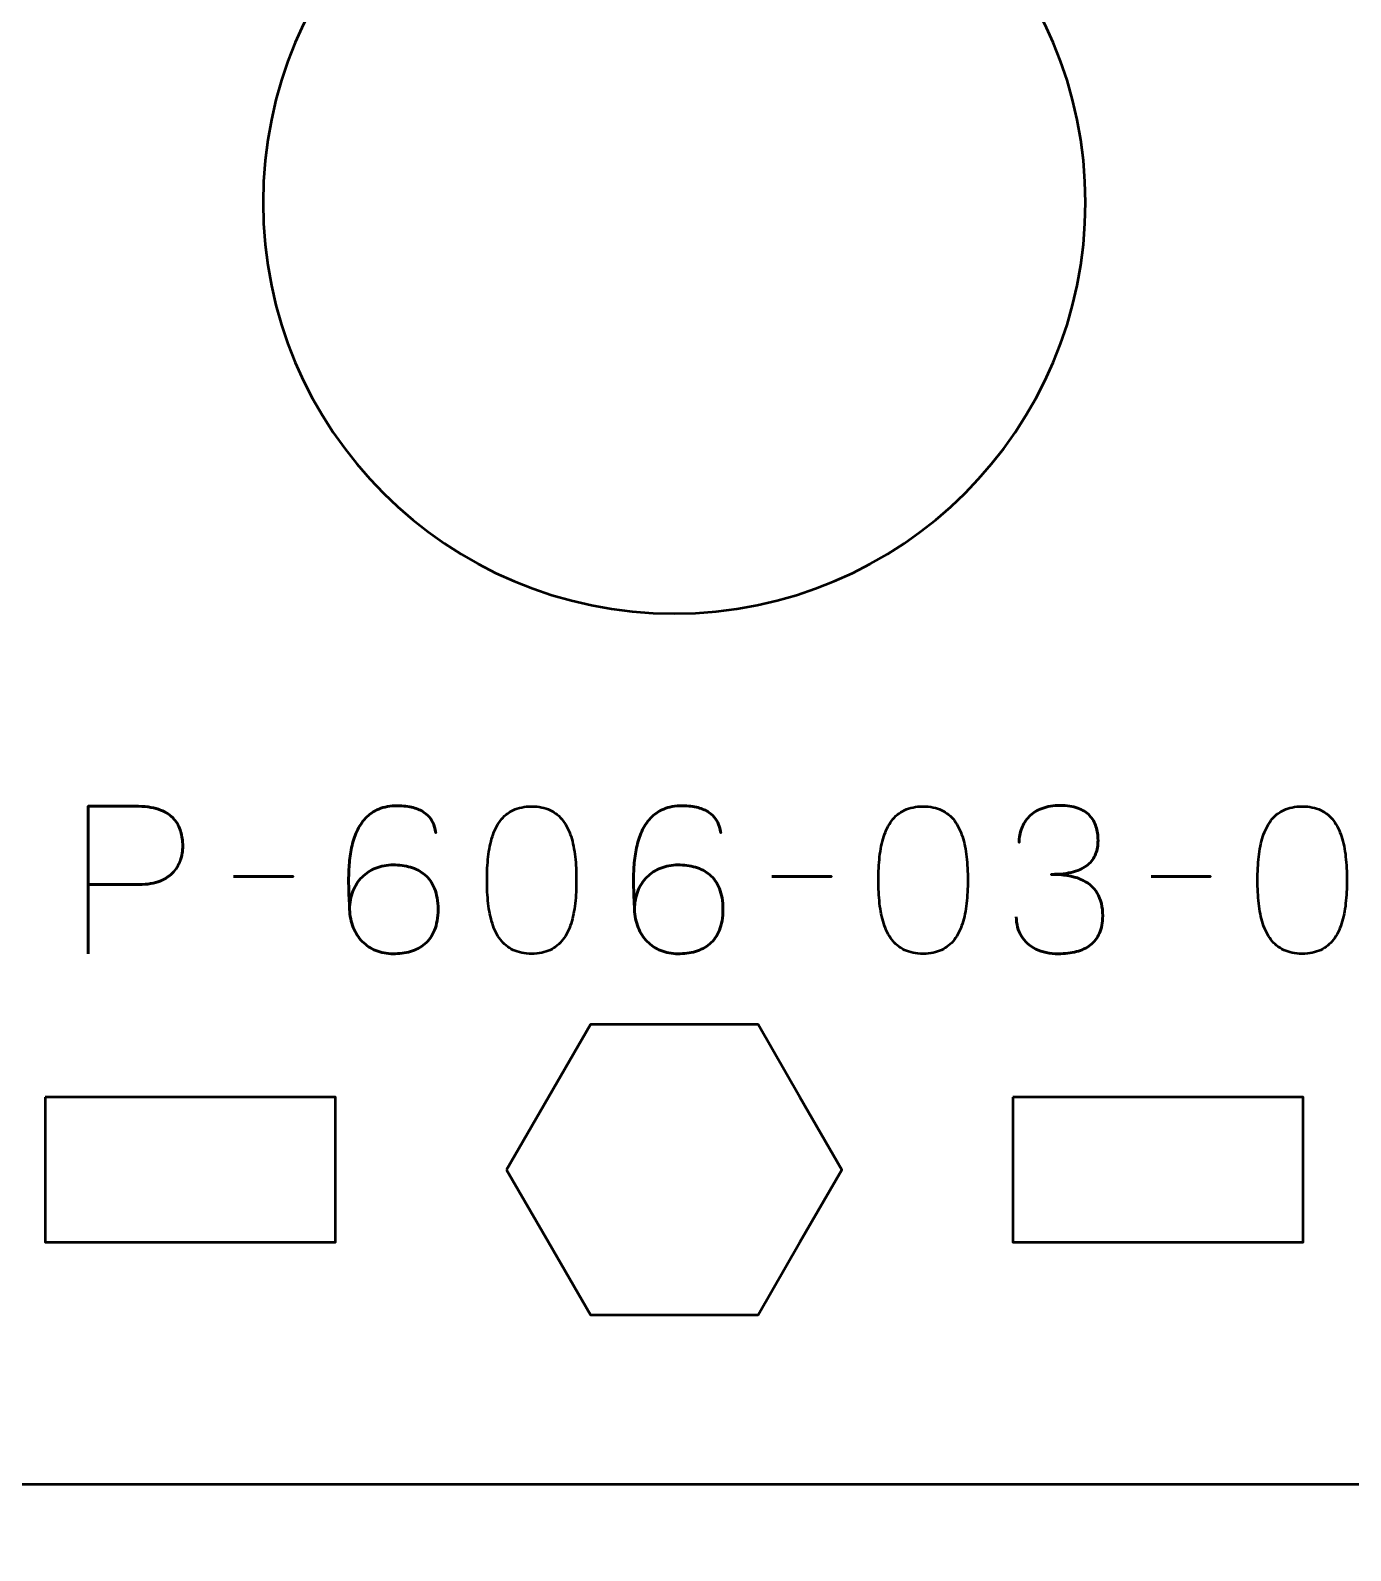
# Model space of a CAD drawing. Header units: centimetres. Extents: x -21 to 0, y -29.7 to 0.
# Drawn here: x -18.831 to -16.102, y -11.538 to -8.394 of the extents above; entities that cross this region are included whole.
import ezdxf

# ---------------------------------------------------------------- set-up
doc = ezdxf.new("R2010")
doc.units = ezdxf.units.CM
doc.header["$MEASUREMENT"] = 0
doc.layers.add('Layer 1', color=7, linetype='Continuous')

msp = doc.modelspace()

# ---------------------------------------------------------------- linework, layer by layer
at = {"layer": 'Layer 1', "color": 1, "lineweight": 53}
msp.add_open_spline([(-21.00003, -29.19995), (-21.00003, -29.19995), (-21.00003, -1.69992), (-21.00003, -1.69992), (-21.00003, -1.69992), (-21.00003, -1.61709), (-20.93286, -1.54992), (-20.85003, -1.54992), (-20.85003, -1.54992), (-20.7672, -1.54992), (-20.70003, -1.48275), (-20.70003, -1.39992), (-20.70003, -1.39992), (-20.70003, -1.31709), (-20.7672, -1.24992), (-20.85003, -1.24992), (-20.85003, -1.24992), (-20.93286, -1.24992), (-21.00003, -1.18275), (-21.00003, -1.09992), (-21.00003, -1.09992), (-21.00003, -1.09992), (-21.00003, -0.49992), (-21.00003, -0.49992), (-21.00003, -0.49992), (-21.00003, -0.22295), (-20.77694, 0.00004), (-20.49994, 0.00004), (-20.49994, 0.00004), (-20.49994, 0.00004), (-0.50008, 0.00004), (-0.50008, 0.00004), (-0.50008, 0.00004), (-0.22294, 0.00004), (0.00002, -0.22295), (0.00002, -0.49992), (0.00002, -0.49992), (0.00002, -0.49992), (0.00002, -29.19995), (0.00002, -29.19995), (0.00002, -29.19995), (0.00002, -29.47695), (-0.22294, -29.70004), (-0.50008, -29.70004), (-0.50008, -29.70004), (-0.50008, -29.70004), (-20.49994, -29.70004), (-20.49994, -29.70004), (-20.49994, -29.70004), (-20.77694, -29.70004), (-21.00003, -29.47695), (-21.00003, -29.19995)], degree=3, knots=[0, 0, 0, 0, 0.0769231, 0.0769231, 0.0769231, 0.0769231, 0.1538462, 0.1538462, 0.1538462, 0.1538462, 0.2307692, 0.2307692, 0.2307692, 0.2307692, 0.3076923, 0.3076923, 0.3076923, 0.3076923, 0.3846154, 0.3846154, 0.3846154, 0.3846154, 0.4615385, 0.4615385, 0.4615385, 0.4615385, 0.5384615, 0.5384615, 0.5384615, 0.5384615, 0.6153846, 0.6153846, 0.6153846, 0.6153846, 0.6923077, 0.6923077, 0.6923077, 0.6923077, 0.7692308, 0.7692308, 0.7692308, 0.7692308, 0.8461538, 0.8461538, 0.8461538, 0.8461538, 0.9230769, 0.9230769, 0.9230769, 0.9230769, 1, 1, 1, 1], dxfattribs=at)
at = {"layer": 'Layer 1', "color": 3, "lineweight": 53}
msp.add_open_spline([(-19.64992, -6.09997), (-19.64992, -6.09997), (-15.35005, -6.09997), (-15.35005, -6.09997), (-15.35005, -6.09997), (-15.07291, -6.09997), (-14.84995, -6.32306), (-14.84995, -6.60006), (-14.84995, -6.60006), (-14.84995, -6.60006), (-14.84995, -10.89993), (-14.84995, -10.89993), (-14.84995, -10.89993), (-14.84995, -11.17707), (-15.07291, -11.40003), (-15.35005, -11.40003), (-15.35005, -11.40003), (-15.35005, -11.40003), (-19.64992, -11.40003), (-19.64992, -11.40003), (-19.64992, -11.40003), (-19.92692, -11.40003), (-20.15001, -11.17707), (-20.15001, -10.89993), (-20.15001, -10.89993), (-20.15001, -10.89993), (-20.15001, -6.60006), (-20.15001, -6.60006), (-20.15001, -6.60006), (-20.15001, -6.32306), (-19.92692, -6.09997), (-19.64992, -6.09997)], degree=3, knots=[0, 0, 0, 0, 0.125, 0.125, 0.125, 0.125, 0.25, 0.25, 0.25, 0.25, 0.375, 0.375, 0.375, 0.375, 0.5, 0.5, 0.5, 0.5, 0.625, 0.625, 0.625, 0.625, 0.75, 0.75, 0.75, 0.75, 0.875, 0.875, 0.875, 0.875, 1, 1, 1, 1], dxfattribs=at)
at = {"layer": 'Layer 1', "lineweight": 53}
for points, knots in [([(-17.49998, -7.9), (-17.03061, -7.9), (-16.64998, -8.28063), (-16.64998, -8.75), (-16.64998, -8.75), (-16.64998, -9.21937), (-17.03061, -9.6), (-17.49998, -9.6), (-17.49998, -9.6), (-17.96935, -9.6), (-18.34998, -9.21937), (-18.34998, -8.75), (-18.34998, -8.75), (-18.34998, -8.28063), (-17.96935, -7.9), (-17.49998, -7.9)], [0, 0, 0, 0, 0.25, 0.25, 0.25, 0.25, 0.5, 0.5, 0.5, 0.5, 0.75, 0.75, 0.75, 0.75, 1, 1, 1, 1]), ([(-17.84639, -10.75), (-17.84639, -10.75), (-17.75979, -10.6), (-17.75979, -10.6), (-17.75979, -10.6), (-17.75979, -10.6), (-17.67318, -10.45), (-17.67318, -10.45), (-17.67318, -10.45), (-17.67318, -10.45), (-17.49998, -10.45), (-17.49998, -10.45), (-17.49998, -10.45), (-17.49998, -10.45), (-17.32678, -10.45), (-17.32678, -10.45), (-17.32678, -10.45), (-17.32678, -10.45), (-17.24017, -10.6), (-17.24017, -10.6), (-17.24017, -10.6), (-17.24017, -10.6), (-17.15357, -10.75), (-17.15357, -10.75), (-17.15357, -10.75), (-17.15357, -10.75), (-17.24017, -10.9), (-17.24017, -10.9), (-17.24017, -10.9), (-17.24017, -10.9), (-17.32678, -11.05), (-17.32678, -11.05), (-17.32678, -11.05), (-17.32678, -11.05), (-17.49998, -11.05), (-17.49998, -11.05), (-17.49998, -11.05), (-17.49998, -11.05), (-17.67318, -11.05), (-17.67318, -11.05), (-17.67318, -11.05), (-17.67318, -11.05), (-17.75979, -10.9), (-17.75979, -10.9), (-17.75979, -10.9), (-17.75979, -10.9), (-17.84639, -10.75), (-17.84639, -10.75)], [0, 0, 0, 0, 0.0833333, 0.0833333, 0.0833333, 0.0833333, 0.1666667, 0.1666667, 0.1666667, 0.1666667, 0.25, 0.25, 0.25, 0.25, 0.3333333, 0.3333333, 0.3333333, 0.3333333, 0.4166667, 0.4166667, 0.4166667, 0.4166667, 0.5, 0.5, 0.5, 0.5, 0.5833333, 0.5833333, 0.5833333, 0.5833333, 0.6666667, 0.6666667, 0.6666667, 0.6666667, 0.75, 0.75, 0.75, 0.75, 0.8333333, 0.8333333, 0.8333333, 0.8333333, 0.9166667, 0.9166667, 0.9166667, 0.9166667, 1, 1, 1, 1]), ([(-18.79997, -10.59993), (-18.79997, -10.59993), (-18.19996, -10.59993), (-18.19996, -10.59993), (-18.19996, -10.59993), (-18.19996, -10.59993), (-18.19996, -10.89993), (-18.19996, -10.89993), (-18.19996, -10.89993), (-18.19996, -10.89993), (-18.79997, -10.89993), (-18.79997, -10.89993), (-18.79997, -10.89993), (-18.79997, -10.89993), (-18.79997, -10.59993), (-18.79997, -10.59993)], [0, 0, 0, 0, 0.25, 0.25, 0.25, 0.25, 0.5, 0.5, 0.5, 0.5, 0.75, 0.75, 0.75, 0.75, 1, 1, 1, 1]), ([(-16.8, -10.59993), (-16.8, -10.59993), (-16.2, -10.59993), (-16.2, -10.59993), (-16.2, -10.59993), (-16.2, -10.59993), (-16.2, -10.89993), (-16.2, -10.89993), (-16.2, -10.89993), (-16.2, -10.89993), (-16.8, -10.89993), (-16.8, -10.89993), (-16.8, -10.89993), (-16.8, -10.89993), (-16.8, -10.59993), (-16.8, -10.59993)], [0, 0, 0, 0, 0.25, 0.25, 0.25, 0.25, 0.5, 0.5, 0.5, 0.5, 0.75, 0.75, 0.75, 0.75, 1, 1, 1, 1])]:
    msp.add_open_spline(points, degree=3, knots=knots, dxfattribs=at)
at = {"layer": 'Layer 1', "color": 5, "lineweight": 53}
for points, knots in [([(-18.71159, -10.30342), (-18.71159, -10.30342), (-18.71159, -9.9982), (-18.71159, -9.9982), (-18.71159, -9.9982), (-18.71159, -9.9982), (-18.61422, -9.9982), (-18.61422, -9.9982), (-18.61422, -9.9982), (-18.59475, -9.99827), (-18.57874, -10.00046), (-18.56611, -10.00469), (-18.56611, -10.00469), (-18.55355, -10.00885), (-18.54367, -10.01464), (-18.53654, -10.02198), (-18.53654, -10.02198), (-18.52942, -10.02924), (-18.52434, -10.03757), (-18.52123, -10.04695), (-18.52123, -10.04695), (-18.5182, -10.05634), (-18.51644, -10.06614), (-18.51601, -10.07652), (-18.51601, -10.07652), (-18.51552, -10.08689), (-18.51672, -10.09705), (-18.51954, -10.10692), (-18.51954, -10.10692), (-18.52243, -10.1168), (-18.5273, -10.12576), (-18.53429, -10.13381), (-18.53429, -10.13381), (-18.5412, -10.14185), (-18.55058, -10.14827), (-18.56237, -10.153), (-18.56237, -10.153), (-18.57415, -10.15779), (-18.58875, -10.16019), (-18.60618, -10.16033), (-18.60618, -10.16033), (-18.60618, -10.16033), (-18.71159, -10.16033), (-18.71159, -10.16033), (-18.71159, -10.16033), (-18.71159, -10.16033), (-18.60618, -10.16033), (-18.60618, -10.16033), (-18.60618, -10.16033), (-18.58911, -10.16019), (-18.57464, -10.15779), (-18.56293, -10.153), (-18.56293, -10.153), (-18.55115, -10.14827), (-18.54176, -10.14185), (-18.53471, -10.13381), (-18.53471, -10.13381), (-18.52772, -10.12576), (-18.52271, -10.1168), (-18.51975, -10.10692), (-18.51975, -10.10692), (-18.51679, -10.09705), (-18.51552, -10.08689), (-18.51601, -10.07652), (-18.51601, -10.07652), (-18.51644, -10.06614), (-18.5182, -10.05634), (-18.52137, -10.04695), (-18.52137, -10.04695), (-18.52448, -10.03757), (-18.5297, -10.02924), (-18.53683, -10.02198), (-18.53683, -10.02198), (-18.54402, -10.01464), (-18.5539, -10.00885), (-18.56646, -10.00469), (-18.56646, -10.00469), (-18.57909, -10.00046), (-18.59496, -9.99827), (-18.61422, -9.9982), (-18.61422, -9.9982), (-18.61422, -9.9982), (-18.71159, -9.9982), (-18.71159, -9.9982), (-18.71159, -9.9982), (-18.71159, -9.9982), (-18.71159, -10.30342), (-18.71159, -10.30342)], [0, 0, 0, 0, 0.0454545, 0.0454545, 0.0454545, 0.0454545, 0.0909091, 0.0909091, 0.0909091, 0.0909091, 0.1363636, 0.1363636, 0.1363636, 0.1363636, 0.1818182, 0.1818182, 0.1818182, 0.1818182, 0.2272727, 0.2272727, 0.2272727, 0.2272727, 0.2727273, 0.2727273, 0.2727273, 0.2727273, 0.3181818, 0.3181818, 0.3181818, 0.3181818, 0.3636364, 0.3636364, 0.3636364, 0.3636364, 0.4090909, 0.4090909, 0.4090909, 0.4090909, 0.4545455, 0.4545455, 0.4545455, 0.4545455, 0.5, 0.5, 0.5, 0.5, 0.5454545, 0.5454545, 0.5454545, 0.5454545, 0.5909091, 0.5909091, 0.5909091, 0.5909091, 0.6363636, 0.6363636, 0.6363636, 0.6363636, 0.6818182, 0.6818182, 0.6818182, 0.6818182, 0.7272727, 0.7272727, 0.7272727, 0.7272727, 0.7727273, 0.7727273, 0.7727273, 0.7727273, 0.8181818, 0.8181818, 0.8181818, 0.8181818, 0.8636364, 0.8636364, 0.8636364, 0.8636364, 0.9090909, 0.9090909, 0.9090909, 0.9090909, 0.9545455, 0.9545455, 0.9545455, 0.9545455, 1, 1, 1, 1]), ([(-18.171, -10.21156), (-18.17093, -10.19773), (-18.16868, -10.18524), (-18.16416, -10.17395), (-18.16416, -10.17395), (-18.15972, -10.16273), (-18.15344, -10.15307), (-18.14532, -10.14495), (-18.14532, -10.14495), (-18.13728, -10.13691), (-18.12775, -10.1307), (-18.11689, -10.12633), (-18.11689, -10.12633), (-18.10602, -10.12195), (-18.0941, -10.11977), (-18.08126, -10.11969), (-18.08126, -10.11969), (-18.06835, -10.11962), (-18.05628, -10.12125), (-18.04506, -10.12449), (-18.04506, -10.12449), (-18.03384, -10.12767), (-18.02404, -10.13289), (-18.0155, -10.14009), (-18.0155, -10.14009), (-18.00696, -10.14721), (-18.00026, -10.15667), (-17.99546, -10.16845), (-17.99546, -10.16845), (-17.99067, -10.18023), (-17.9882, -10.19455), (-17.98813, -10.21156), (-17.98813, -10.21156), (-17.9882, -10.22856), (-17.99067, -10.24288), (-17.99546, -10.25467), (-17.99546, -10.25467), (-18.00026, -10.26645), (-18.00696, -10.2759), (-18.0155, -10.28303), (-18.0155, -10.28303), (-18.02404, -10.29023), (-18.03384, -10.29545), (-18.04506, -10.29862), (-18.04506, -10.29862), (-18.05628, -10.30187), (-18.06835, -10.30349), (-18.08126, -10.30342), (-18.08126, -10.30342), (-18.0941, -10.30335), (-18.10588, -10.30116), (-18.11668, -10.29679), (-18.11668, -10.29679), (-18.1274, -10.29241), (-18.13671, -10.2862), (-18.14469, -10.27809), (-18.14469, -10.27809), (-18.15266, -10.27005), (-18.15894, -10.26038), (-18.16345, -10.24909), (-18.16345, -10.24909), (-18.16804, -10.23787), (-18.17051, -10.22539), (-18.171, -10.21156), (-18.171, -10.21156), (-18.17129, -10.20457), (-18.17164, -10.19625), (-18.17213, -10.18658), (-18.17213, -10.18658), (-18.17263, -10.17684), (-18.17291, -10.16626), (-18.17298, -10.1549), (-18.17298, -10.1549), (-18.17305, -10.14347), (-18.1727, -10.13169), (-18.17178, -10.11962), (-18.17178, -10.11962), (-18.17093, -10.10749), (-18.16924, -10.09556), (-18.16677, -10.08378), (-18.16677, -10.08378), (-18.1643, -10.07207), (-18.16077, -10.06099), (-18.15612, -10.05062), (-18.15612, -10.05062), (-18.15146, -10.04025), (-18.14546, -10.03108), (-18.13805, -10.0231), (-18.13805, -10.0231), (-18.13058, -10.01513), (-18.12147, -10.00885), (-18.11068, -10.00427), (-18.11068, -10.00427), (-18.09988, -9.99975), (-18.08711, -9.99742), (-18.07237, -9.99735), (-18.07237, -9.99735), (-18.05953, -9.99742), (-18.04866, -9.99869), (-18.03963, -10.00116), (-18.03963, -10.00116), (-18.0306, -10.00363), (-18.02319, -10.00695), (-18.01726, -10.01104), (-18.01726, -10.01104), (-18.01141, -10.0152), (-18.00675, -10.01972), (-18.00337, -10.02473), (-18.00337, -10.02473), (-17.99998, -10.02967), (-17.99744, -10.03468), (-17.99589, -10.03969), (-17.99589, -10.03969), (-17.99426, -10.04469), (-17.99321, -10.04935), (-17.99278, -10.05366), (-17.99278, -10.05366), (-17.99321, -10.04935), (-17.99426, -10.04469), (-17.99589, -10.03969), (-17.99589, -10.03969), (-17.99744, -10.03468), (-17.99998, -10.02967), (-18.00337, -10.02473), (-18.00337, -10.02473), (-18.00675, -10.01972), (-18.01141, -10.0152), (-18.01726, -10.01104), (-18.01726, -10.01104), (-18.02319, -10.00695), (-18.0306, -10.00363), (-18.03963, -10.00116), (-18.03963, -10.00116), (-18.04866, -9.99869), (-18.05953, -9.99742), (-18.07237, -9.99735), (-18.07237, -9.99735), (-18.08711, -9.99742), (-18.09988, -9.99975), (-18.11068, -10.00427), (-18.11068, -10.00427), (-18.12147, -10.00885), (-18.13058, -10.01513), (-18.13805, -10.0231), (-18.13805, -10.0231), (-18.14546, -10.03108), (-18.15146, -10.04025), (-18.15612, -10.05062), (-18.15612, -10.05062), (-18.16077, -10.06099), (-18.1643, -10.07207), (-18.16677, -10.08378), (-18.16677, -10.08378), (-18.16924, -10.09556), (-18.17093, -10.10749), (-18.17178, -10.11962), (-18.17178, -10.11962), (-18.1727, -10.13169), (-18.17305, -10.14347), (-18.17298, -10.1549), (-18.17298, -10.1549), (-18.17291, -10.16626), (-18.17263, -10.17684), (-18.17213, -10.18658), (-18.17213, -10.18658), (-18.17164, -10.19625), (-18.17129, -10.20457), (-18.171, -10.21156), (-18.171, -10.21156), (-18.17051, -10.22539), (-18.16804, -10.23787), (-18.16345, -10.24909), (-18.16345, -10.24909), (-18.15894, -10.26038), (-18.15266, -10.27005), (-18.14469, -10.27809), (-18.14469, -10.27809), (-18.13671, -10.2862), (-18.1274, -10.29241), (-18.11668, -10.29679), (-18.11668, -10.29679), (-18.10588, -10.30116), (-18.0941, -10.30335), (-18.08126, -10.30342), (-18.08126, -10.30342), (-18.06835, -10.30349), (-18.05628, -10.30187), (-18.04506, -10.29862), (-18.04506, -10.29862), (-18.03384, -10.29545), (-18.02404, -10.29023), (-18.0155, -10.28303), (-18.0155, -10.28303), (-18.00696, -10.2759), (-18.00026, -10.26645), (-17.99546, -10.25467), (-17.99546, -10.25467), (-17.99067, -10.24288), (-17.9882, -10.22856), (-17.98813, -10.21156), (-17.98813, -10.21156), (-17.9882, -10.19455), (-17.99067, -10.18023), (-17.99546, -10.16845), (-17.99546, -10.16845), (-18.00026, -10.15667), (-18.00696, -10.14721), (-18.0155, -10.14009), (-18.0155, -10.14009), (-18.02404, -10.13289), (-18.03384, -10.12767), (-18.04506, -10.12449), (-18.04506, -10.12449), (-18.05628, -10.12125), (-18.06835, -10.11962), (-18.08126, -10.11969), (-18.08126, -10.11969), (-18.0941, -10.11977), (-18.10602, -10.12195), (-18.11689, -10.12633), (-18.11689, -10.12633), (-18.12775, -10.1307), (-18.13728, -10.13691), (-18.14532, -10.14495), (-18.14532, -10.14495), (-18.15344, -10.15307), (-18.15972, -10.16273), (-18.16416, -10.17395), (-18.16416, -10.17395), (-18.16868, -10.18524), (-18.17093, -10.19773), (-18.171, -10.21156)], [0, 0, 0, 0, 0.0172414, 0.0172414, 0.0172414, 0.0172414, 0.0344828, 0.0344828, 0.0344828, 0.0344828, 0.0517241, 0.0517241, 0.0517241, 0.0517241, 0.0689655, 0.0689655, 0.0689655, 0.0689655, 0.0862069, 0.0862069, 0.0862069, 0.0862069, 0.1034483, 0.1034483, 0.1034483, 0.1034483, 0.1206897, 0.1206897, 0.1206897, 0.1206897, 0.137931, 0.137931, 0.137931, 0.137931, 0.1551724, 0.1551724, 0.1551724, 0.1551724, 0.1724138, 0.1724138, 0.1724138, 0.1724138, 0.1896552, 0.1896552, 0.1896552, 0.1896552, 0.2068966, 0.2068966, 0.2068966, 0.2068966, 0.2241379, 0.2241379, 0.2241379, 0.2241379, 0.2413793, 0.2413793, 0.2413793, 0.2413793, 0.2586207, 0.2586207, 0.2586207, 0.2586207, 0.2758621, 0.2758621, 0.2758621, 0.2758621, 0.2931034, 0.2931034, 0.2931034, 0.2931034, 0.3103448, 0.3103448, 0.3103448, 0.3103448, 0.3275862, 0.3275862, 0.3275862, 0.3275862, 0.3448276, 0.3448276, 0.3448276, 0.3448276, 0.362069, 0.362069, 0.362069, 0.362069, 0.3793103, 0.3793103, 0.3793103, 0.3793103, 0.3965517, 0.3965517, 0.3965517, 0.3965517, 0.4137931, 0.4137931, 0.4137931, 0.4137931, 0.4310345, 0.4310345, 0.4310345, 0.4310345, 0.4482759, 0.4482759, 0.4482759, 0.4482759, 0.4655172, 0.4655172, 0.4655172, 0.4655172, 0.4827586, 0.4827586, 0.4827586, 0.4827586, 0.5, 0.5, 0.5, 0.5, 0.5172414, 0.5172414, 0.5172414, 0.5172414, 0.5344828, 0.5344828, 0.5344828, 0.5344828, 0.5517241, 0.5517241, 0.5517241, 0.5517241, 0.5689655, 0.5689655, 0.5689655, 0.5689655, 0.5862069, 0.5862069, 0.5862069, 0.5862069, 0.6034483, 0.6034483, 0.6034483, 0.6034483, 0.6206897, 0.6206897, 0.6206897, 0.6206897, 0.637931, 0.637931, 0.637931, 0.637931, 0.6551724, 0.6551724, 0.6551724, 0.6551724, 0.6724138, 0.6724138, 0.6724138, 0.6724138, 0.6896552, 0.6896552, 0.6896552, 0.6896552, 0.7068966, 0.7068966, 0.7068966, 0.7068966, 0.7241379, 0.7241379, 0.7241379, 0.7241379, 0.7413793, 0.7413793, 0.7413793, 0.7413793, 0.7586207, 0.7586207, 0.7586207, 0.7586207, 0.7758621, 0.7758621, 0.7758621, 0.7758621, 0.7931034, 0.7931034, 0.7931034, 0.7931034, 0.8103448, 0.8103448, 0.8103448, 0.8103448, 0.8275862, 0.8275862, 0.8275862, 0.8275862, 0.8448276, 0.8448276, 0.8448276, 0.8448276, 0.862069, 0.862069, 0.862069, 0.862069, 0.8793103, 0.8793103, 0.8793103, 0.8793103, 0.8965517, 0.8965517, 0.8965517, 0.8965517, 0.9137931, 0.9137931, 0.9137931, 0.9137931, 0.9310345, 0.9310345, 0.9310345, 0.9310345, 0.9482759, 0.9482759, 0.9482759, 0.9482759, 0.9655172, 0.9655172, 0.9655172, 0.9655172, 0.9827586, 0.9827586, 0.9827586, 0.9827586, 1, 1, 1, 1]), ([(-17.79466, -10.30342), (-17.77985, -10.30335), (-17.76708, -10.30074), (-17.75642, -10.29566), (-17.75642, -10.29566), (-17.74584, -10.29058), (-17.73702, -10.28331), (-17.72997, -10.27407), (-17.72997, -10.27407), (-17.72298, -10.26476), (-17.71748, -10.25375), (-17.71339, -10.24105), (-17.71339, -10.24105), (-17.70936, -10.22835), (-17.70647, -10.21445), (-17.70485, -10.19921), (-17.70485, -10.19921), (-17.70315, -10.18397), (-17.70231, -10.16795), (-17.70238, -10.15102), (-17.70238, -10.15102), (-17.70231, -10.13416), (-17.70315, -10.11814), (-17.70485, -10.10297), (-17.70485, -10.10297), (-17.70647, -10.0878), (-17.70936, -10.07383), (-17.71339, -10.06113), (-17.71339, -10.06113), (-17.71748, -10.0485), (-17.72298, -10.0375), (-17.72997, -10.02811), (-17.72997, -10.02811), (-17.73702, -10.0188), (-17.74584, -10.01153), (-17.75642, -10.00645), (-17.75642, -10.00645), (-17.76708, -10.0013), (-17.77985, -9.99869), (-17.79466, -9.99862), (-17.79466, -9.99862), (-17.80948, -9.99869), (-17.82225, -10.0013), (-17.83291, -10.00645), (-17.83291, -10.00645), (-17.84349, -10.01153), (-17.85231, -10.0188), (-17.85936, -10.02811), (-17.85936, -10.02811), (-17.86635, -10.0375), (-17.87185, -10.0485), (-17.87594, -10.06113), (-17.87594, -10.06113), (-17.87997, -10.07383), (-17.88286, -10.0878), (-17.88448, -10.10297), (-17.88448, -10.10297), (-17.88617, -10.11814), (-17.88702, -10.13416), (-17.88695, -10.15102), (-17.88695, -10.15102), (-17.88702, -10.16795), (-17.88617, -10.18397), (-17.88448, -10.19921), (-17.88448, -10.19921), (-17.88286, -10.21445), (-17.87997, -10.22835), (-17.87594, -10.24105), (-17.87594, -10.24105), (-17.87185, -10.25375), (-17.86635, -10.26476), (-17.85936, -10.27407), (-17.85936, -10.27407), (-17.85231, -10.28331), (-17.84349, -10.29058), (-17.83291, -10.29566), (-17.83291, -10.29566), (-17.82225, -10.30074), (-17.80948, -10.30335), (-17.79466, -10.30342)], [0, 0, 0, 0, 0.05, 0.05, 0.05, 0.05, 0.1, 0.1, 0.1, 0.1, 0.15, 0.15, 0.15, 0.15, 0.2, 0.2, 0.2, 0.2, 0.25, 0.25, 0.25, 0.25, 0.3, 0.3, 0.3, 0.3, 0.35, 0.35, 0.35, 0.35, 0.4, 0.4, 0.4, 0.4, 0.45, 0.45, 0.45, 0.45, 0.5, 0.5, 0.5, 0.5, 0.55, 0.55, 0.55, 0.55, 0.6, 0.6, 0.6, 0.6, 0.65, 0.65, 0.65, 0.65, 0.7, 0.7, 0.7, 0.7, 0.75, 0.75, 0.75, 0.75, 0.8, 0.8, 0.8, 0.8, 0.85, 0.85, 0.85, 0.85, 0.9, 0.9, 0.9, 0.9, 0.95, 0.95, 0.95, 0.95, 1, 1, 1, 1]), ([(-17.79466, -10.30342), (-17.77985, -10.30335), (-17.76708, -10.30074), (-17.75642, -10.29566), (-17.75642, -10.29566), (-17.74584, -10.29058), (-17.73702, -10.28331), (-17.72997, -10.27407), (-17.72997, -10.27407), (-17.72298, -10.26476), (-17.71748, -10.25375), (-17.71339, -10.24105), (-17.71339, -10.24105), (-17.70936, -10.22835), (-17.70647, -10.21445), (-17.70485, -10.19921), (-17.70485, -10.19921), (-17.70315, -10.18397), (-17.70231, -10.16795), (-17.70238, -10.15102), (-17.70238, -10.15102), (-17.70231, -10.13416), (-17.70315, -10.11814), (-17.70485, -10.10297), (-17.70485, -10.10297), (-17.70647, -10.0878), (-17.70936, -10.07383), (-17.71339, -10.06113), (-17.71339, -10.06113), (-17.71748, -10.0485), (-17.72298, -10.0375), (-17.72997, -10.02811), (-17.72997, -10.02811), (-17.73702, -10.0188), (-17.74584, -10.01153), (-17.75642, -10.00645), (-17.75642, -10.00645), (-17.76708, -10.0013), (-17.77985, -9.99869), (-17.79466, -9.99862), (-17.79466, -9.99862), (-17.80948, -9.99869), (-17.82225, -10.0013), (-17.83291, -10.00645), (-17.83291, -10.00645), (-17.84349, -10.01153), (-17.85231, -10.0188), (-17.85936, -10.02811), (-17.85936, -10.02811), (-17.86635, -10.0375), (-17.87185, -10.0485), (-17.87594, -10.06113), (-17.87594, -10.06113), (-17.87997, -10.07383), (-17.88286, -10.0878), (-17.88448, -10.10297), (-17.88448, -10.10297), (-17.88617, -10.11814), (-17.88702, -10.13416), (-17.88695, -10.15102), (-17.88695, -10.15102), (-17.88702, -10.16795), (-17.88617, -10.18397), (-17.88448, -10.19921), (-17.88448, -10.19921), (-17.88286, -10.21445), (-17.87997, -10.22835), (-17.87594, -10.24105), (-17.87594, -10.24105), (-17.87185, -10.25375), (-17.86635, -10.26476), (-17.85936, -10.27407), (-17.85936, -10.27407), (-17.85231, -10.28331), (-17.84349, -10.29058), (-17.83291, -10.29566), (-17.83291, -10.29566), (-17.82225, -10.30074), (-17.80948, -10.30335), (-17.79466, -10.30342)], [0, 0, 0, 0, 0.05, 0.05, 0.05, 0.05, 0.1, 0.1, 0.1, 0.1, 0.15, 0.15, 0.15, 0.15, 0.2, 0.2, 0.2, 0.2, 0.25, 0.25, 0.25, 0.25, 0.3, 0.3, 0.3, 0.3, 0.35, 0.35, 0.35, 0.35, 0.4, 0.4, 0.4, 0.4, 0.45, 0.45, 0.45, 0.45, 0.5, 0.5, 0.5, 0.5, 0.55, 0.55, 0.55, 0.55, 0.6, 0.6, 0.6, 0.6, 0.65, 0.65, 0.65, 0.65, 0.7, 0.7, 0.7, 0.7, 0.75, 0.75, 0.75, 0.75, 0.8, 0.8, 0.8, 0.8, 0.85, 0.85, 0.85, 0.85, 0.9, 0.9, 0.9, 0.9, 0.95, 0.95, 0.95, 0.95, 1, 1, 1, 1]), ([(-17.58215, -10.21156), (-17.58208, -10.19773), (-17.57983, -10.18524), (-17.57531, -10.17395), (-17.57531, -10.17395), (-17.57087, -10.16273), (-17.56459, -10.15307), (-17.55647, -10.14495), (-17.55647, -10.14495), (-17.54843, -10.13691), (-17.5389, -10.1307), (-17.52804, -10.12633), (-17.52804, -10.12633), (-17.51717, -10.12195), (-17.50525, -10.11977), (-17.49241, -10.11969), (-17.49241, -10.11969), (-17.4795, -10.11962), (-17.46743, -10.12125), (-17.45621, -10.12449), (-17.45621, -10.12449), (-17.44499, -10.12767), (-17.43519, -10.13289), (-17.42665, -10.14009), (-17.42665, -10.14009), (-17.41811, -10.14721), (-17.41141, -10.15667), (-17.40661, -10.16845), (-17.40661, -10.16845), (-17.40182, -10.18023), (-17.39935, -10.19455), (-17.39928, -10.21156), (-17.39928, -10.21156), (-17.39935, -10.22856), (-17.40182, -10.24288), (-17.40661, -10.25467), (-17.40661, -10.25467), (-17.41141, -10.26645), (-17.41811, -10.2759), (-17.42665, -10.28303), (-17.42665, -10.28303), (-17.43519, -10.29023), (-17.44499, -10.29545), (-17.45621, -10.29862), (-17.45621, -10.29862), (-17.46743, -10.30187), (-17.4795, -10.30349), (-17.49241, -10.30342), (-17.49241, -10.30342), (-17.50525, -10.30335), (-17.51703, -10.30116), (-17.52783, -10.29679), (-17.52783, -10.29679), (-17.53855, -10.29241), (-17.54786, -10.2862), (-17.55584, -10.27809), (-17.55584, -10.27809), (-17.56381, -10.27005), (-17.57009, -10.26038), (-17.5746, -10.24909), (-17.5746, -10.24909), (-17.57919, -10.23787), (-17.58166, -10.22539), (-17.58215, -10.21156), (-17.58215, -10.21156), (-17.58244, -10.20457), (-17.58279, -10.19625), (-17.58328, -10.18658), (-17.58328, -10.18658), (-17.58378, -10.17684), (-17.58406, -10.16626), (-17.58413, -10.1549), (-17.58413, -10.1549), (-17.5842, -10.14347), (-17.58385, -10.13169), (-17.58293, -10.11962), (-17.58293, -10.11962), (-17.58208, -10.10749), (-17.58039, -10.09556), (-17.57792, -10.08378), (-17.57792, -10.08378), (-17.57545, -10.07207), (-17.57192, -10.06099), (-17.56727, -10.05062), (-17.56727, -10.05062), (-17.56261, -10.04025), (-17.55661, -10.03108), (-17.5492, -10.0231), (-17.5492, -10.0231), (-17.54173, -10.01513), (-17.53262, -10.00885), (-17.52183, -10.00427), (-17.52183, -10.00427), (-17.51103, -9.99975), (-17.49826, -9.99742), (-17.48352, -9.99735), (-17.48352, -9.99735), (-17.47068, -9.99742), (-17.45981, -9.99869), (-17.45078, -10.00116), (-17.45078, -10.00116), (-17.44175, -10.00363), (-17.43434, -10.00695), (-17.42841, -10.01104), (-17.42841, -10.01104), (-17.42256, -10.0152), (-17.4179, -10.01972), (-17.41452, -10.02473), (-17.41452, -10.02473), (-17.41113, -10.02967), (-17.40859, -10.03468), (-17.40704, -10.03969), (-17.40704, -10.03969), (-17.40541, -10.04469), (-17.40436, -10.04935), (-17.40393, -10.05366), (-17.40393, -10.05366), (-17.40436, -10.04935), (-17.40541, -10.04469), (-17.40704, -10.03969), (-17.40704, -10.03969), (-17.40859, -10.03468), (-17.41113, -10.02967), (-17.41452, -10.02473), (-17.41452, -10.02473), (-17.4179, -10.01972), (-17.42256, -10.0152), (-17.42841, -10.01104), (-17.42841, -10.01104), (-17.43434, -10.00695), (-17.44175, -10.00363), (-17.45078, -10.00116), (-17.45078, -10.00116), (-17.45981, -9.99869), (-17.47068, -9.99742), (-17.48352, -9.99735), (-17.48352, -9.99735), (-17.49826, -9.99742), (-17.51103, -9.99975), (-17.52183, -10.00427), (-17.52183, -10.00427), (-17.53262, -10.00885), (-17.54173, -10.01513), (-17.5492, -10.0231), (-17.5492, -10.0231), (-17.55661, -10.03108), (-17.56261, -10.04025), (-17.56727, -10.05062), (-17.56727, -10.05062), (-17.57192, -10.06099), (-17.57545, -10.07207), (-17.57792, -10.08378), (-17.57792, -10.08378), (-17.58039, -10.09556), (-17.58208, -10.10749), (-17.58293, -10.11962), (-17.58293, -10.11962), (-17.58385, -10.13169), (-17.5842, -10.14347), (-17.58413, -10.1549), (-17.58413, -10.1549), (-17.58406, -10.16626), (-17.58378, -10.17684), (-17.58328, -10.18658), (-17.58328, -10.18658), (-17.58279, -10.19625), (-17.58244, -10.20457), (-17.58215, -10.21156), (-17.58215, -10.21156), (-17.58166, -10.22539), (-17.57919, -10.23787), (-17.5746, -10.24909), (-17.5746, -10.24909), (-17.57009, -10.26038), (-17.56381, -10.27005), (-17.55584, -10.27809), (-17.55584, -10.27809), (-17.54786, -10.2862), (-17.53855, -10.29241), (-17.52783, -10.29679), (-17.52783, -10.29679), (-17.51703, -10.30116), (-17.50525, -10.30335), (-17.49241, -10.30342), (-17.49241, -10.30342), (-17.4795, -10.30349), (-17.46743, -10.30187), (-17.45621, -10.29862), (-17.45621, -10.29862), (-17.44499, -10.29545), (-17.43519, -10.29023), (-17.42665, -10.28303), (-17.42665, -10.28303), (-17.41811, -10.2759), (-17.41141, -10.26645), (-17.40661, -10.25467), (-17.40661, -10.25467), (-17.40182, -10.24288), (-17.39935, -10.22856), (-17.39928, -10.21156), (-17.39928, -10.21156), (-17.39935, -10.19455), (-17.40182, -10.18023), (-17.40661, -10.16845), (-17.40661, -10.16845), (-17.41141, -10.15667), (-17.41811, -10.14721), (-17.42665, -10.14009), (-17.42665, -10.14009), (-17.43519, -10.13289), (-17.44499, -10.12767), (-17.45621, -10.12449), (-17.45621, -10.12449), (-17.46743, -10.12125), (-17.4795, -10.11962), (-17.49241, -10.11969), (-17.49241, -10.11969), (-17.50525, -10.11977), (-17.51717, -10.12195), (-17.52804, -10.12633), (-17.52804, -10.12633), (-17.5389, -10.1307), (-17.54843, -10.13691), (-17.55647, -10.14495), (-17.55647, -10.14495), (-17.56459, -10.15307), (-17.57087, -10.16273), (-17.57531, -10.17395), (-17.57531, -10.17395), (-17.57983, -10.18524), (-17.58208, -10.19773), (-17.58215, -10.21156)], [0, 0, 0, 0, 0.0172414, 0.0172414, 0.0172414, 0.0172414, 0.0344828, 0.0344828, 0.0344828, 0.0344828, 0.0517241, 0.0517241, 0.0517241, 0.0517241, 0.0689655, 0.0689655, 0.0689655, 0.0689655, 0.0862069, 0.0862069, 0.0862069, 0.0862069, 0.1034483, 0.1034483, 0.1034483, 0.1034483, 0.1206897, 0.1206897, 0.1206897, 0.1206897, 0.137931, 0.137931, 0.137931, 0.137931, 0.1551724, 0.1551724, 0.1551724, 0.1551724, 0.1724138, 0.1724138, 0.1724138, 0.1724138, 0.1896552, 0.1896552, 0.1896552, 0.1896552, 0.2068966, 0.2068966, 0.2068966, 0.2068966, 0.2241379, 0.2241379, 0.2241379, 0.2241379, 0.2413793, 0.2413793, 0.2413793, 0.2413793, 0.2586207, 0.2586207, 0.2586207, 0.2586207, 0.2758621, 0.2758621, 0.2758621, 0.2758621, 0.2931034, 0.2931034, 0.2931034, 0.2931034, 0.3103448, 0.3103448, 0.3103448, 0.3103448, 0.3275862, 0.3275862, 0.3275862, 0.3275862, 0.3448276, 0.3448276, 0.3448276, 0.3448276, 0.362069, 0.362069, 0.362069, 0.362069, 0.3793103, 0.3793103, 0.3793103, 0.3793103, 0.3965517, 0.3965517, 0.3965517, 0.3965517, 0.4137931, 0.4137931, 0.4137931, 0.4137931, 0.4310345, 0.4310345, 0.4310345, 0.4310345, 0.4482759, 0.4482759, 0.4482759, 0.4482759, 0.4655172, 0.4655172, 0.4655172, 0.4655172, 0.4827586, 0.4827586, 0.4827586, 0.4827586, 0.5, 0.5, 0.5, 0.5, 0.5172414, 0.5172414, 0.5172414, 0.5172414, 0.5344828, 0.5344828, 0.5344828, 0.5344828, 0.5517241, 0.5517241, 0.5517241, 0.5517241, 0.5689655, 0.5689655, 0.5689655, 0.5689655, 0.5862069, 0.5862069, 0.5862069, 0.5862069, 0.6034483, 0.6034483, 0.6034483, 0.6034483, 0.6206897, 0.6206897, 0.6206897, 0.6206897, 0.637931, 0.637931, 0.637931, 0.637931, 0.6551724, 0.6551724, 0.6551724, 0.6551724, 0.6724138, 0.6724138, 0.6724138, 0.6724138, 0.6896552, 0.6896552, 0.6896552, 0.6896552, 0.7068966, 0.7068966, 0.7068966, 0.7068966, 0.7241379, 0.7241379, 0.7241379, 0.7241379, 0.7413793, 0.7413793, 0.7413793, 0.7413793, 0.7586207, 0.7586207, 0.7586207, 0.7586207, 0.7758621, 0.7758621, 0.7758621, 0.7758621, 0.7931034, 0.7931034, 0.7931034, 0.7931034, 0.8103448, 0.8103448, 0.8103448, 0.8103448, 0.8275862, 0.8275862, 0.8275862, 0.8275862, 0.8448276, 0.8448276, 0.8448276, 0.8448276, 0.862069, 0.862069, 0.862069, 0.862069, 0.8793103, 0.8793103, 0.8793103, 0.8793103, 0.8965517, 0.8965517, 0.8965517, 0.8965517, 0.9137931, 0.9137931, 0.9137931, 0.9137931, 0.9310345, 0.9310345, 0.9310345, 0.9310345, 0.9482759, 0.9482759, 0.9482759, 0.9482759, 0.9655172, 0.9655172, 0.9655172, 0.9655172, 0.9827586, 0.9827586, 0.9827586, 0.9827586, 1, 1, 1, 1]), ([(-16.98568, -10.30342), (-16.97087, -10.30335), (-16.9581, -10.30074), (-16.94744, -10.29566), (-16.94744, -10.29566), (-16.93686, -10.29058), (-16.92804, -10.28331), (-16.92099, -10.27407), (-16.92099, -10.27407), (-16.914, -10.26476), (-16.9085, -10.25375), (-16.90441, -10.24105), (-16.90441, -10.24105), (-16.90038, -10.22835), (-16.89749, -10.21445), (-16.89587, -10.19921), (-16.89587, -10.19921), (-16.89417, -10.18397), (-16.89333, -10.16795), (-16.8934, -10.15102), (-16.8934, -10.15102), (-16.89333, -10.13416), (-16.89417, -10.11814), (-16.89587, -10.10297), (-16.89587, -10.10297), (-16.89749, -10.0878), (-16.90038, -10.07383), (-16.90441, -10.06113), (-16.90441, -10.06113), (-16.9085, -10.0485), (-16.914, -10.0375), (-16.92099, -10.02811), (-16.92099, -10.02811), (-16.92804, -10.0188), (-16.93686, -10.01153), (-16.94744, -10.00645), (-16.94744, -10.00645), (-16.9581, -10.0013), (-16.97087, -9.99869), (-16.98568, -9.99862), (-16.98568, -9.99862), (-17.0005, -9.99869), (-17.01327, -10.0013), (-17.02393, -10.00645), (-17.02393, -10.00645), (-17.03451, -10.01153), (-17.04333, -10.0188), (-17.05038, -10.02811), (-17.05038, -10.02811), (-17.05737, -10.0375), (-17.06287, -10.0485), (-17.06696, -10.06113), (-17.06696, -10.06113), (-17.07099, -10.07383), (-17.07388, -10.0878), (-17.0755, -10.10297), (-17.0755, -10.10297), (-17.07719, -10.11814), (-17.07804, -10.13416), (-17.07797, -10.15102), (-17.07797, -10.15102), (-17.07804, -10.16795), (-17.07719, -10.18397), (-17.0755, -10.19921), (-17.0755, -10.19921), (-17.07388, -10.21445), (-17.07099, -10.22835), (-17.06696, -10.24105), (-17.06696, -10.24105), (-17.06287, -10.25375), (-17.05737, -10.26476), (-17.05038, -10.27407), (-17.05038, -10.27407), (-17.04333, -10.28331), (-17.03451, -10.29058), (-17.02393, -10.29566), (-17.02393, -10.29566), (-17.01327, -10.30074), (-17.0005, -10.30335), (-16.98568, -10.30342)], [0, 0, 0, 0, 0.05, 0.05, 0.05, 0.05, 0.1, 0.1, 0.1, 0.1, 0.15, 0.15, 0.15, 0.15, 0.2, 0.2, 0.2, 0.2, 0.25, 0.25, 0.25, 0.25, 0.3, 0.3, 0.3, 0.3, 0.35, 0.35, 0.35, 0.35, 0.4, 0.4, 0.4, 0.4, 0.45, 0.45, 0.45, 0.45, 0.5, 0.5, 0.5, 0.5, 0.55, 0.55, 0.55, 0.55, 0.6, 0.6, 0.6, 0.6, 0.65, 0.65, 0.65, 0.65, 0.7, 0.7, 0.7, 0.7, 0.75, 0.75, 0.75, 0.75, 0.8, 0.8, 0.8, 0.8, 0.85, 0.85, 0.85, 0.85, 0.9, 0.9, 0.9, 0.9, 0.95, 0.95, 0.95, 0.95, 1, 1, 1, 1]), ([(-16.98568, -10.30342), (-16.97087, -10.30335), (-16.9581, -10.30074), (-16.94744, -10.29566), (-16.94744, -10.29566), (-16.93686, -10.29058), (-16.92804, -10.28331), (-16.92099, -10.27407), (-16.92099, -10.27407), (-16.914, -10.26476), (-16.9085, -10.25375), (-16.90441, -10.24105), (-16.90441, -10.24105), (-16.90038, -10.22835), (-16.89749, -10.21445), (-16.89587, -10.19921), (-16.89587, -10.19921), (-16.89417, -10.18397), (-16.89333, -10.16795), (-16.8934, -10.15102), (-16.8934, -10.15102), (-16.89333, -10.13416), (-16.89417, -10.11814), (-16.89587, -10.10297), (-16.89587, -10.10297), (-16.89749, -10.0878), (-16.90038, -10.07383), (-16.90441, -10.06113), (-16.90441, -10.06113), (-16.9085, -10.0485), (-16.914, -10.0375), (-16.92099, -10.02811), (-16.92099, -10.02811), (-16.92804, -10.0188), (-16.93686, -10.01153), (-16.94744, -10.00645), (-16.94744, -10.00645), (-16.9581, -10.0013), (-16.97087, -9.99869), (-16.98568, -9.99862), (-16.98568, -9.99862), (-17.0005, -9.99869), (-17.01327, -10.0013), (-17.02393, -10.00645), (-17.02393, -10.00645), (-17.03451, -10.01153), (-17.04333, -10.0188), (-17.05038, -10.02811), (-17.05038, -10.02811), (-17.05737, -10.0375), (-17.06287, -10.0485), (-17.06696, -10.06113), (-17.06696, -10.06113), (-17.07099, -10.07383), (-17.07388, -10.0878), (-17.0755, -10.10297), (-17.0755, -10.10297), (-17.07719, -10.11814), (-17.07804, -10.13416), (-17.07797, -10.15102), (-17.07797, -10.15102), (-17.07804, -10.16795), (-17.07719, -10.18397), (-17.0755, -10.19921), (-17.0755, -10.19921), (-17.07388, -10.21445), (-17.07099, -10.22835), (-17.06696, -10.24105), (-17.06696, -10.24105), (-17.06287, -10.25375), (-17.05737, -10.26476), (-17.05038, -10.27407), (-17.05038, -10.27407), (-17.04333, -10.28331), (-17.03451, -10.29058), (-17.02393, -10.29566), (-17.02393, -10.29566), (-17.01327, -10.30074), (-17.0005, -10.30335), (-16.98568, -10.30342)], [0, 0, 0, 0, 0.05, 0.05, 0.05, 0.05, 0.1, 0.1, 0.1, 0.1, 0.15, 0.15, 0.15, 0.15, 0.2, 0.2, 0.2, 0.2, 0.25, 0.25, 0.25, 0.25, 0.3, 0.3, 0.3, 0.3, 0.35, 0.35, 0.35, 0.35, 0.4, 0.4, 0.4, 0.4, 0.45, 0.45, 0.45, 0.45, 0.5, 0.5, 0.5, 0.5, 0.55, 0.55, 0.55, 0.55, 0.6, 0.6, 0.6, 0.6, 0.65, 0.65, 0.65, 0.65, 0.7, 0.7, 0.7, 0.7, 0.75, 0.75, 0.75, 0.75, 0.8, 0.8, 0.8, 0.8, 0.85, 0.85, 0.85, 0.85, 0.9, 0.9, 0.9, 0.9, 0.95, 0.95, 0.95, 0.95, 1, 1, 1, 1]), ([(-16.79307, -10.2268), (-16.793, -10.24204), (-16.78947, -10.2553), (-16.78249, -10.2668), (-16.78249, -10.2668), (-16.7755, -10.27823), (-16.76555, -10.28719), (-16.75257, -10.29361), (-16.75257, -10.29361), (-16.73959, -10.30003), (-16.724, -10.30328), (-16.70586, -10.30342), (-16.70586, -10.30342), (-16.69225, -10.30342), (-16.6799, -10.30201), (-16.66868, -10.29905), (-16.66868, -10.29905), (-16.65753, -10.29608), (-16.64794, -10.2915), (-16.63982, -10.28522), (-16.63982, -10.28522), (-16.63171, -10.27894), (-16.6255, -10.27082), (-16.62106, -10.26095), (-16.62106, -10.26095), (-16.61668, -10.251), (-16.6145, -10.23907), (-16.61443, -10.2251), (-16.61443, -10.2251), (-16.61435, -10.20648), (-16.61816, -10.19074), (-16.62571, -10.17797), (-16.62571, -10.17797), (-16.63326, -10.1652), (-16.64498, -10.15561), (-16.66071, -10.14905), (-16.66071, -10.14905), (-16.67644, -10.14248), (-16.69662, -10.13917), (-16.7211, -10.13917), (-16.7211, -10.13917), (-16.70283, -10.13924), (-16.68752, -10.13755), (-16.67503, -10.13409), (-16.67503, -10.13409), (-16.66261, -10.13063), (-16.65267, -10.12576), (-16.64519, -10.11941), (-16.64519, -10.11941), (-16.63771, -10.11313), (-16.63228, -10.10565), (-16.62903, -10.09705), (-16.62903, -10.09705), (-16.62571, -10.08851), (-16.62409, -10.07913), (-16.62416, -10.0689), (-16.62416, -10.0689), (-16.62409, -10.05866), (-16.6255, -10.04921), (-16.62832, -10.04046), (-16.62832, -10.04046), (-16.63108, -10.03171), (-16.63559, -10.02402), (-16.64173, -10.01746), (-16.64173, -10.01746), (-16.64787, -10.0109), (-16.65598, -10.00575), (-16.66593, -10.00208), (-16.66593, -10.00208), (-16.67595, -9.99841), (-16.68816, -9.99658), (-16.70248, -9.99651), (-16.70248, -9.99651), (-16.71673, -9.99658), (-16.72922, -9.99869), (-16.7398, -10.00279), (-16.7398, -10.00279), (-16.75046, -10.00688), (-16.7592, -10.01245), (-16.76626, -10.01958), (-16.76626, -10.01958), (-16.77324, -10.0267), (-16.77847, -10.03482), (-16.78192, -10.04399), (-16.78192, -10.04399), (-16.78545, -10.05316), (-16.78714, -10.0629), (-16.78714, -10.07313), (-16.78714, -10.07313), (-16.78714, -10.0629), (-16.78545, -10.05316), (-16.78192, -10.04399), (-16.78192, -10.04399), (-16.77847, -10.03482), (-16.77324, -10.0267), (-16.76626, -10.01958), (-16.76626, -10.01958), (-16.7592, -10.01245), (-16.75046, -10.00688), (-16.7398, -10.00279), (-16.7398, -10.00279), (-16.72922, -9.99869), (-16.71673, -9.99658), (-16.70248, -9.99651), (-16.70248, -9.99651), (-16.68816, -9.99658), (-16.67595, -9.99841), (-16.66593, -10.00208), (-16.66593, -10.00208), (-16.65598, -10.00575), (-16.64787, -10.0109), (-16.64173, -10.01746), (-16.64173, -10.01746), (-16.63559, -10.02402), (-16.63108, -10.03171), (-16.62832, -10.04046), (-16.62832, -10.04046), (-16.6255, -10.04921), (-16.62409, -10.05866), (-16.62416, -10.0689), (-16.62416, -10.0689), (-16.62409, -10.07913), (-16.62571, -10.08851), (-16.62903, -10.09705), (-16.62903, -10.09705), (-16.63228, -10.10565), (-16.63771, -10.11313), (-16.64519, -10.11941), (-16.64519, -10.11941), (-16.65267, -10.12576), (-16.66261, -10.13063), (-16.67503, -10.13409), (-16.67503, -10.13409), (-16.68752, -10.13755), (-16.70283, -10.13924), (-16.7211, -10.13917), (-16.7211, -10.13917), (-16.69662, -10.13917), (-16.67644, -10.14248), (-16.66071, -10.14905), (-16.66071, -10.14905), (-16.64498, -10.15561), (-16.63326, -10.1652), (-16.62571, -10.17797), (-16.62571, -10.17797), (-16.61816, -10.19074), (-16.61435, -10.20648), (-16.61443, -10.2251), (-16.61443, -10.2251), (-16.6145, -10.23907), (-16.61668, -10.251), (-16.62106, -10.26095), (-16.62106, -10.26095), (-16.6255, -10.27082), (-16.63171, -10.27894), (-16.63982, -10.28522), (-16.63982, -10.28522), (-16.64794, -10.2915), (-16.65753, -10.29608), (-16.66868, -10.29905), (-16.66868, -10.29905), (-16.6799, -10.30201), (-16.69225, -10.30342), (-16.70586, -10.30342), (-16.70586, -10.30342), (-16.724, -10.30328), (-16.73959, -10.30003), (-16.75257, -10.29361), (-16.75257, -10.29361), (-16.76555, -10.28719), (-16.7755, -10.27823), (-16.78249, -10.2668), (-16.78249, -10.2668), (-16.78947, -10.2553), (-16.793, -10.24204), (-16.79307, -10.2268)], [0, 0, 0, 0, 0.0227273, 0.0227273, 0.0227273, 0.0227273, 0.0454545, 0.0454545, 0.0454545, 0.0454545, 0.0681818, 0.0681818, 0.0681818, 0.0681818, 0.0909091, 0.0909091, 0.0909091, 0.0909091, 0.1136364, 0.1136364, 0.1136364, 0.1136364, 0.1363636, 0.1363636, 0.1363636, 0.1363636, 0.1590909, 0.1590909, 0.1590909, 0.1590909, 0.1818182, 0.1818182, 0.1818182, 0.1818182, 0.2045455, 0.2045455, 0.2045455, 0.2045455, 0.2272727, 0.2272727, 0.2272727, 0.2272727, 0.25, 0.25, 0.25, 0.25, 0.2727273, 0.2727273, 0.2727273, 0.2727273, 0.2954545, 0.2954545, 0.2954545, 0.2954545, 0.3181818, 0.3181818, 0.3181818, 0.3181818, 0.3409091, 0.3409091, 0.3409091, 0.3409091, 0.3636364, 0.3636364, 0.3636364, 0.3636364, 0.3863636, 0.3863636, 0.3863636, 0.3863636, 0.4090909, 0.4090909, 0.4090909, 0.4090909, 0.4318182, 0.4318182, 0.4318182, 0.4318182, 0.4545455, 0.4545455, 0.4545455, 0.4545455, 0.4772727, 0.4772727, 0.4772727, 0.4772727, 0.5, 0.5, 0.5, 0.5, 0.5227273, 0.5227273, 0.5227273, 0.5227273, 0.5454545, 0.5454545, 0.5454545, 0.5454545, 0.5681818, 0.5681818, 0.5681818, 0.5681818, 0.5909091, 0.5909091, 0.5909091, 0.5909091, 0.6136364, 0.6136364, 0.6136364, 0.6136364, 0.6363636, 0.6363636, 0.6363636, 0.6363636, 0.6590909, 0.6590909, 0.6590909, 0.6590909, 0.6818182, 0.6818182, 0.6818182, 0.6818182, 0.7045455, 0.7045455, 0.7045455, 0.7045455, 0.7272727, 0.7272727, 0.7272727, 0.7272727, 0.75, 0.75, 0.75, 0.75, 0.7727273, 0.7727273, 0.7727273, 0.7727273, 0.7954545, 0.7954545, 0.7954545, 0.7954545, 0.8181818, 0.8181818, 0.8181818, 0.8181818, 0.8409091, 0.8409091, 0.8409091, 0.8409091, 0.8636364, 0.8636364, 0.8636364, 0.8636364, 0.8863636, 0.8863636, 0.8863636, 0.8863636, 0.9090909, 0.9090909, 0.9090909, 0.9090909, 0.9318182, 0.9318182, 0.9318182, 0.9318182, 0.9545455, 0.9545455, 0.9545455, 0.9545455, 0.9772727, 0.9772727, 0.9772727, 0.9772727, 1, 1, 1, 1]), ([(-16.2021, -10.30342), (-16.18729, -10.30335), (-16.17452, -10.30074), (-16.16386, -10.29566), (-16.16386, -10.29566), (-16.15328, -10.29058), (-16.14446, -10.28331), (-16.13741, -10.27407), (-16.13741, -10.27407), (-16.13042, -10.26476), (-16.12492, -10.25375), (-16.12083, -10.24105), (-16.12083, -10.24105), (-16.1168, -10.22835), (-16.11391, -10.21445), (-16.11229, -10.19921), (-16.11229, -10.19921), (-16.11059, -10.18397), (-16.10975, -10.16795), (-16.10982, -10.15102), (-16.10982, -10.15102), (-16.10975, -10.13416), (-16.11059, -10.11814), (-16.11229, -10.10297), (-16.11229, -10.10297), (-16.11391, -10.0878), (-16.1168, -10.07383), (-16.12083, -10.06113), (-16.12083, -10.06113), (-16.12492, -10.0485), (-16.13042, -10.0375), (-16.13741, -10.02811), (-16.13741, -10.02811), (-16.14446, -10.0188), (-16.15328, -10.01153), (-16.16386, -10.00645), (-16.16386, -10.00645), (-16.17452, -10.0013), (-16.18729, -9.99869), (-16.2021, -9.99862), (-16.2021, -9.99862), (-16.21692, -9.99869), (-16.22969, -10.0013), (-16.24035, -10.00645), (-16.24035, -10.00645), (-16.25093, -10.01153), (-16.25975, -10.0188), (-16.2668, -10.02811), (-16.2668, -10.02811), (-16.27379, -10.0375), (-16.27929, -10.0485), (-16.28338, -10.06113), (-16.28338, -10.06113), (-16.28741, -10.07383), (-16.2903, -10.0878), (-16.29192, -10.10297), (-16.29192, -10.10297), (-16.29361, -10.11814), (-16.29446, -10.13416), (-16.29439, -10.15102), (-16.29439, -10.15102), (-16.29446, -10.16795), (-16.29361, -10.18397), (-16.29192, -10.19921), (-16.29192, -10.19921), (-16.2903, -10.21445), (-16.28741, -10.22835), (-16.28338, -10.24105), (-16.28338, -10.24105), (-16.27929, -10.25375), (-16.27379, -10.26476), (-16.2668, -10.27407), (-16.2668, -10.27407), (-16.25975, -10.28331), (-16.25093, -10.29058), (-16.24035, -10.29566), (-16.24035, -10.29566), (-16.22969, -10.30074), (-16.21692, -10.30335), (-16.2021, -10.30342)], [0, 0, 0, 0, 0.05, 0.05, 0.05, 0.05, 0.1, 0.1, 0.1, 0.1, 0.15, 0.15, 0.15, 0.15, 0.2, 0.2, 0.2, 0.2, 0.25, 0.25, 0.25, 0.25, 0.3, 0.3, 0.3, 0.3, 0.35, 0.35, 0.35, 0.35, 0.4, 0.4, 0.4, 0.4, 0.45, 0.45, 0.45, 0.45, 0.5, 0.5, 0.5, 0.5, 0.55, 0.55, 0.55, 0.55, 0.6, 0.6, 0.6, 0.6, 0.65, 0.65, 0.65, 0.65, 0.7, 0.7, 0.7, 0.7, 0.75, 0.75, 0.75, 0.75, 0.8, 0.8, 0.8, 0.8, 0.85, 0.85, 0.85, 0.85, 0.9, 0.9, 0.9, 0.9, 0.95, 0.95, 0.95, 0.95, 1, 1, 1, 1]), ([(-16.2021, -10.30342), (-16.18729, -10.30335), (-16.17452, -10.30074), (-16.16386, -10.29566), (-16.16386, -10.29566), (-16.15328, -10.29058), (-16.14446, -10.28331), (-16.13741, -10.27407), (-16.13741, -10.27407), (-16.13042, -10.26476), (-16.12492, -10.25375), (-16.12083, -10.24105), (-16.12083, -10.24105), (-16.1168, -10.22835), (-16.11391, -10.21445), (-16.11229, -10.19921), (-16.11229, -10.19921), (-16.11059, -10.18397), (-16.10975, -10.16795), (-16.10982, -10.15102), (-16.10982, -10.15102), (-16.10975, -10.13416), (-16.11059, -10.11814), (-16.11229, -10.10297), (-16.11229, -10.10297), (-16.11391, -10.0878), (-16.1168, -10.07383), (-16.12083, -10.06113), (-16.12083, -10.06113), (-16.12492, -10.0485), (-16.13042, -10.0375), (-16.13741, -10.02811), (-16.13741, -10.02811), (-16.14446, -10.0188), (-16.15328, -10.01153), (-16.16386, -10.00645), (-16.16386, -10.00645), (-16.17452, -10.0013), (-16.18729, -9.99869), (-16.2021, -9.99862), (-16.2021, -9.99862), (-16.21692, -9.99869), (-16.22969, -10.0013), (-16.24035, -10.00645), (-16.24035, -10.00645), (-16.25093, -10.01153), (-16.25975, -10.0188), (-16.2668, -10.02811), (-16.2668, -10.02811), (-16.27379, -10.0375), (-16.27929, -10.0485), (-16.28338, -10.06113), (-16.28338, -10.06113), (-16.28741, -10.07383), (-16.2903, -10.0878), (-16.29192, -10.10297), (-16.29192, -10.10297), (-16.29361, -10.11814), (-16.29446, -10.13416), (-16.29439, -10.15102), (-16.29439, -10.15102), (-16.29446, -10.16795), (-16.29361, -10.18397), (-16.29192, -10.19921), (-16.29192, -10.19921), (-16.2903, -10.21445), (-16.28741, -10.22835), (-16.28338, -10.24105), (-16.28338, -10.24105), (-16.27929, -10.25375), (-16.27379, -10.26476), (-16.2668, -10.27407), (-16.2668, -10.27407), (-16.25975, -10.28331), (-16.25093, -10.29058), (-16.24035, -10.29566), (-16.24035, -10.29566), (-16.22969, -10.30074), (-16.21692, -10.30335), (-16.2021, -10.30342)], [0, 0, 0, 0, 0.05, 0.05, 0.05, 0.05, 0.1, 0.1, 0.1, 0.1, 0.15, 0.15, 0.15, 0.15, 0.2, 0.2, 0.2, 0.2, 0.25, 0.25, 0.25, 0.25, 0.3, 0.3, 0.3, 0.3, 0.35, 0.35, 0.35, 0.35, 0.4, 0.4, 0.4, 0.4, 0.45, 0.45, 0.45, 0.45, 0.5, 0.5, 0.5, 0.5, 0.55, 0.55, 0.55, 0.55, 0.6, 0.6, 0.6, 0.6, 0.65, 0.65, 0.65, 0.65, 0.7, 0.7, 0.7, 0.7, 0.75, 0.75, 0.75, 0.75, 0.8, 0.8, 0.8, 0.8, 0.85, 0.85, 0.85, 0.85, 0.9, 0.9, 0.9, 0.9, 0.95, 0.95, 0.95, 0.95, 1, 1, 1, 1]), ([(-18.41103, -10.14382), (-18.41103, -10.14382), (-18.28784, -10.14382), (-18.28784, -10.14382), (-18.28784, -10.14382), (-18.28784, -10.14382), (-18.41103, -10.14382), (-18.41103, -10.14382)], [0, 0, 0, 0, 0.5, 0.5, 0.5, 0.5, 1, 1, 1, 1]), ([(-17.2981, -10.14382), (-17.2981, -10.14382), (-17.17491, -10.14382), (-17.17491, -10.14382), (-17.17491, -10.14382), (-17.17491, -10.14382), (-17.2981, -10.14382), (-17.2981, -10.14382)], [0, 0, 0, 0, 0.5, 0.5, 0.5, 0.5, 1, 1, 1, 1]), ([(-16.51452, -10.14382), (-16.51452, -10.14382), (-16.39133, -10.14382), (-16.39133, -10.14382), (-16.39133, -10.14382), (-16.39133, -10.14382), (-16.51452, -10.14382), (-16.51452, -10.14382)], [0, 0, 0, 0, 0.5, 0.5, 0.5, 0.5, 1, 1, 1, 1])]:
    msp.add_open_spline(points, degree=3, knots=knots, dxfattribs=at)

doc.saveas('drawing.dxf')
